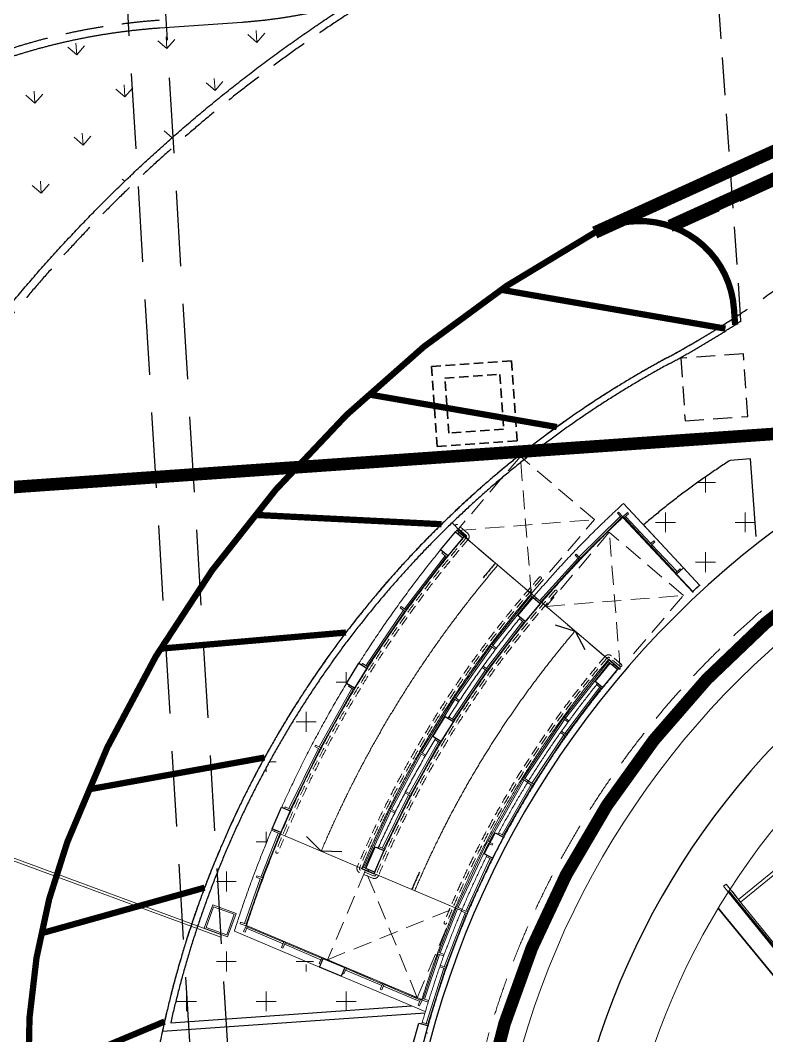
# Model space of a CAD drawing. Header units: millimetres. Extents: x 834681283 to 835686922, y 817551134 to 819407044.
# Drawn here: x 835524802 to 835536674, y 818179809 to 818195962 of the extents above; entities that cross this region are included whole.
import ezdxf
from ezdxf.xclip import XClip

# ---------------------------------------------------------------- set-up
doc = ezdxf.new("R2010")
doc.units = ezdxf.units.MM
doc.header["$LTSCALE"] = 1200
doc.header["$MEASUREMENT"] = 0
doc.header["$XCLIPFRAME"] = 0
for name, pattern in [('P01-MAAN-P-EVA$0$DGN Style 4', [76.56341402296752, 38.25779588905311, -19.12889794452655, 0.04782224486131638, -19.12889794452655]), ('P01-MAAN-P-EVA$0$HIDDENX2', [0.75, 0.5, -0.25]), ('P01-MAGP-EVA-GREENERY$0$DASHED', [0.75, 0.5, -0.25]), ('P01-MAGP-EVA-GREENERY$0$DASHEDX2', [1.5, 1, -0.5]), ('P01-MAGP-EVA-GREENERY$0$DOT', [0.25, 0, -0.25]), ('P01-MAGP-EVA-GREENERY$0$HIDDEN', [0.375, 0.25, -0.125]), ('P01-MAGP-EVA-GREENERY$0$HIDDEN2', [0.1875, 0.125, -0.0625]), ('P01-MAGP-EVA-GREENERY$0$HIDDENX2', [0.75, 0.5, -0.25]), ('P01-MAGP-EVA-GREENERY$0$M_RM1106', [0.8999999999999999, 0.6, -0.3]), ('P01-MAGP-P-RF$0$P01-MBDR-P-B1$0$FDA(cad v 2007)$0$HIDDENX2', [0.75, 0.5, -0.25]), ('P01-MAGP-P-RF$0$PHANTOM', [2.5, 1.25, -0.25, 0.25, -0.25, 0.25, -0.25])]:
    doc.linetypes.add(name, pattern=pattern)
doc.layers.get('Defpoints').update_dxf_attribs({"color": 15})
for name, color, linetype, lineweight in [('P01-MAAN-P-EVA$0$AR-DIM_AR_', 4, 'Continuous', 25), ('P01-MAAN-P-EVA$0$AR-SIMS_BL_', 1, 'P01-MAAN-P-EVA$0$DGN Style 4', 140), ('P01-MAGP-EVA-GREENERY$0$AR-CP_AR_BS_MI_', 8, 'Continuous', 5), ('P01-MAGP-EVA-GREENERY$0$AR-HATCH_AR_', 8, 'Continuous', 13), ('P01-MAGP-EVA-GREENERY$0$AR-STAIR_AR_BS_MI_', 7, 'Continuous', 18), ('P01-MAGP-EVA-GREENERY$0$AR-WA-STEEL_AR_BS_MI_', 3, 'Continuous', 0), ('P01-MAGP-EVA-GREENERY$0$DR-FLD', 8, 'Continuous', 25), ('P01-MAGP-EVA-GREENERY$0$DR-PIT', 8, 'P01-MAGP-EVA-GREENERY$0$HIDDEN2', 35), ('P01-MAGP-EVA-GREENERY$0$LI-FIT', 8, 'Continuous', 25), ('P01-MAGP-EVA-GREENERY$0$RLP340', 8, 'P01-MAGP-EVA-GREENERY$0$HIDDEN2', 5), ('P01-MAGP-P-RF$0$AR-PLANT_AR_BS_MI_', 4, 'Continuous', 25), ('P01-MAGP-P-RF$0$AR-ROOF_AR_BS_MI_', 3, 'Continuous', 18), ('P01-MAGP-P-RF$0$MMH053__', 253, 'P01-MAGP-P-RF$0$PHANTOM', 40), ('P01-MAGP-P-RF$0$P01_MS_01_N1-FloorPlan-PART2OFUPPERROOFSETTINGOUT$0$S-BEAM', 253, 'Continuous', 35), ('P01-MAGP-P-RF$0$ROOF MESH HALF TONE$0$A-GLAZ', 253, 'Continuous', 9)]:
    doc.layers.add(name, color=color, linetype=linetype, lineweight=lineweight)
for name, color, linetype in [('P01-MAAN-P-EVA$0$HATCH', 9, 'Continuous'), ('P01-MAGP-EVA-GREENERY$0$AR-FS-AR-EVA', 8, 'Continuous'), ('P01-MAGP-EVA-GREENERY$0$AR-LANDS_AR_MI_', 9, 'Continuous'), ('P01-MAGP-EVA-GREENERY$0$BOX-CULVERT', 8, 'P01-MAGP-EVA-GREENERY$0$DASHED'), ('P01-MAGP-EVA-GREENERY$0$Lighting Plint', 1, 'Continuous'), ('P01-MAGP-EVA-GREENERY$0$MVA_MARKING', 254, 'Continuous'), ('P01-MAGP-EVA-GREENERY$0$SURFACE CHANNEL', 8, 'Continuous')]:
    doc.layers.add(name, color=color, linetype=linetype)
doc.layers.get('P01-MAGP-EVA-GREENERY$0$BOX-CULVERT').off()
pattern_1 = [(359.9999999999999, (0, 1.588186776101813e-22), (635.0000000000008, 635.0000000000005), [317.5000000000001, -952.500000000001]), (90, (158.7499996423721, -158.75), (-635.0000000000005, 635.0000000000008), [317.5000000000001, -952.500000000001])]

# ---------------------------------------------------------------- blocks, each defined once
blk = doc.blocks.new('P01-MAAN-P-EVA')
at = {"layer": 'P01-MAAN-P-EVA$0$HATCH', "ltscale": 0.1}
h = blk.add_hatch(dxfattribs=at)
h.set_pattern_fill('_USER', color=240, scale=1000, angle=45, pattern_type=0)
h.set_pattern_definition([(45, (305980.3518217802, 20741.31446480751), (-707.1067811865474, 707.1067811865476), [])])
edge = h.paths.add_edge_path()
edge.add_arc((835502969.2863741, 818186018.2890093), 4500.000000514357, 18.141599978340707, 95.30201113692448, ccw=False)
edge.add_line((835507245.5909805, 818187419.438151), (835513826.0775493, 818167335.8046902))
edge.add_line((835513826.0775493, 818167335.8046902), (835519853.4633521, 818081117.4387544))
edge.add_line((835519853.4633521, 818081117.4387544), (835555459.1113346, 818083606.571742))
edge.add_line((835555459.1113346, 818083606.571742), (835554354.3514569, 818076435.3517772))
edge.add_line((835554354.3514569, 818076435.3517772), (835558875.3514566, 818029487.351777))
edge.add_line((835558875.3514566, 818029487.351777), (835556388.3514566, 818026956.351777))
edge.add_line((835556388.3514566, 818026956.351777), (835549241.3514564, 818025790.3517774))
edge.add_line((835549241.3514564, 818025790.3517774), (835542188.4949411, 818025211.5165306))
edge.add_line((835542188.4949411, 818025211.5165306), (835547193.3051379, 818041026.450655))
edge.add_line((835547193.3051379, 818041026.450655), (835547200.5621599, 818060157.3228788))
edge.add_line((835547200.5621599, 818060157.3228788), (835535036.0601884, 818059317.3538945))
edge.add_line((835535036.0601884, 818059317.3538945), (835534275.2774451, 818070335.0740149))
edge.add_line((835534275.2774451, 818070335.0740149), (835535438.9628818, 818078697.4976777))
edge.add_line((835535438.9628818, 818078697.4976777), (835516606.1224432, 818077380.9244077))
edge.add_line((835516606.1224432, 818077380.9244077), (835515458.6835607, 818093794.3926522))
edge.add_line((835515458.6835607, 818093794.3926522), (835500714.3518218, 818090319.3144648))
edge.add_line((835500714.3518218, 818090319.3144648), (835485194.3518218, 818159526.3144648))
edge.add_line((835485194.3518218, 818159526.3144648), (835497824.3518218, 818169113.3144648))
edge.add_line((835497824.3518218, 818169113.3144648), (835508718.9404956, 818171681.2175134))
edge.add_line((835508718.9404956, 818171681.2175134), (835502553.4614518, 818190499.0355586))
blk.add_line((835522348.5082536, 818188372.4935522), (835628342.8801814, 818195738.4370065))
at = {"layer": 'P01-MAAN-P-EVA$0$AR-DIM_AR_'}
blk.add_lwpolyline([(835628458.3667868, 818194086.4465368), (835544893.5961133, 818188244.4633722, 0.414213562423649), (835533416.3908002, 818175041.9045979), (835537701.8772421, 818113741.5410699)], format="xyb", dxfattribs=at)
at = {"layer": 'P01-MAAN-P-EVA$0$AR-SIMS_BL_', "linetype": 'P01-MAAN-P-EVA$0$HIDDENX2'}
blk.add_lwpolyline([(835628339.8027534, 818195782.3069588, 200, 200, 0), (835627293.7301967, 818210745.7869086, 200, 200, 0), (835512324.3485186, 818202708.3186455, 200, 200, 0), (835518637.0362899, 818112408.7901552, 200, 200, 0), (835527615.1242596, 818113036.4336891, 200, 200, 0), (835522348.5082536, 818188372.4935522, 200, 200, 0), (835628339.8027534, 818195782.306959, 0, 0, 0)], format="xyseb", close=True, dxfattribs=at)
at = {"layer": 'P01-MAAN-P-EVA$0$AR-SIMS_BL_', "linetype": 'P01-MAAN-P-EVA$0$HIDDENX2', "const_width": 200}
blk.add_lwpolyline([(835628353.7607595, 818195582.7946177), (835544788.9869705, 818189740.8112353, 0.4142135624238461), (835531920.0429372, 818174937.295455), (835536205.5288228, 818113636.9398848)], format="xyb", dxfattribs=at)
blk = doc.blocks.new('12027_SITE')
at = {"layer": 'Defpoints'}
blk.add_lwpolyline([(835304.582671299, 818174.6602844), (835238.7346727839, 818170.0569365557, 0.4142135623665788), (835224.8822184259, 818154.1220908312), (835228.0692674862, 818108.5333565245, 0.4142135623822082), (835244.0041132107, 818094.6809021666), (835289.0681377341, 818097.831269449, 0.3152987003272162), (835307.727612541, 818112.9408523319), (835319.9754285933, 818155.6511053132, 0.5205671529366895), (835304.582671299, 818174.6602844)], format="xyb", close=True, dxfattribs=at)
blk = doc.blocks.new('P01-MAGP-P-RF$0$ROOF MESH HALF TONE')
at = {"layer": 'P01-MAGP-P-RF$0$ROOF MESH HALF TONE$0$A-GLAZ', "lineweight": 5}
for p, q in [((8080.617408232674, 69919.68336264984), (8776.037620518553, 70408.11802890716)), ((8107.58911769006, 69878.66264452555), (8802.993209190809, 70367.08598820385)), ((7899.553588533268, 70176.30180995117), (7858.669797235231, 70147.5542475392)), ((7858.66979723523, 70147.55424753921), (9267.299366694082, 68136.31592421563)), ((7908.022107637741, 70171.28668342282), (7899.553588533268, 70176.30180995117)), ((7899.553588533267, 70176.30180995117), (8107.84705051349, 69878.90084498824)), ((7908.02210763774, 70171.28668342282), (7981.899285250614, 70065.80500530422)), ((7986.99598652085, 70058.52794599815), (8083.045452464591, 69921.38872144317)), ((8080.617408232674, 69919.68336264984), (8108.763283892904, 69879.48733076171)), ((9109.450397969653, 68448.20722513065), (8107.58911769006, 69878.66264452557))]:
    blk.add_line(p, q, dxfattribs=at)
blk = doc.blocks.new('P01-MAGP-P-RF')
at = {"layer": 'P01-MAGP-P-RF$0$AR-PLANT_AR_BS_MI_', "lineweight": 13}
blk.add_lwpolyline([(835319975.4285933, 818155651.1053132, 0.520567152926035), (835304582.671299, 818174660.2844), (835238734.6727839, 818170056.9365556, 0.4142135623714282), (835224882.2184259, 818154122.0908312), (835228069.2674862, 818108533.3565245, 0.4142135623739243), (835244004.1132107, 818094680.9021666), (835289068.137734, 818097831.269449, 0.3152987003235073), (835307727.6125411, 818112940.8523319)], format="xyb", close=True, dxfattribs=at)
at = {"layer": 'P01-MAGP-P-RF$0$AR-ROOF_AR_BS_MI_', "linetype": 'P01-MAGP-P-RF$0$P01-MBDR-P-B1$0$FDA(cad v 2007)$0$HIDDENX2'}
blk.add_lwpolyline([(835319139.1353179, 818155890.9251571, 0.5205671529267053), (835304643.3437868, 818173792.4025826), (835238795.3452717, 818169189.054738, 0.4142135623688354), (835225750.1002433, 818154182.763319), (835228937.1493038, 818108594.0290123, 0.4142135623741363), (835243943.4407228, 818095548.7839842), (835289007.4652462, 818098699.1512666, 0.3152987003220428), (835306891.3192657, 818113180.6721758)], format="xyb", close=True, dxfattribs=at)
at = {"layer": 'P01-MAGP-P-RF$0$AR-ROOF_AR_BS_MI_'}
for points in [[(835318600.8316005, 818156045.2919532, 0.5205671529280326), (835304682.3973423, 818173233.76601), (835238834.3988272, 818168630.418166, 0.4142135623724634), (835226308.7368157, 818154221.8168745), (835229495.7858759, 818108633.0825677, 0.4142135623783449), (835243904.3871673, 818096107.4205562), (835288968.4116907, 818099257.7878386, 0.3152987003244816), (835306353.0155482, 818113335.0389719)], [(835316678.3183239, 818156596.6019392, 0.5205671529317327), (835304821.8743259, 818171238.6353952), (835238973.875811, 818166635.2875508, 0.414213562367992), (835228303.8674309, 818154361.2938583), (835231490.9164909, 818108772.5595514, 0.4142135623777134), (835243764.9101837, 818098102.5511712), (835288828.9347069, 818101252.9184537, 0.3152987003244741), (835304430.5022715, 818113886.3489578)]]:
    blk.add_lwpolyline(points, format="xyb", close=True, dxfattribs=at)
at = {"layer": 'P01-MAGP-P-RF$0$P01_MS_01_N1-FloorPlan-PART2OFUPPERROOFSETTINGOUT$0$S-BEAM'}
for p, q in [((835231557.4792671, 818159577.4037764), (835230091.0797578, 818161364.485403)), ((835229923.898442, 818161095.2917929), (835231332.1293956, 818159379.0994133))]:
    blk.add_line(p, q, dxfattribs=at)
at = {"layer": 'P01-MAGP-P-RF$0$MMH053__', "rotation": 3.998948738169357}
blk.add_blockref('P01-MAGP-P-RF$0$ROOF MESH HALF TONE', (835227060.6708761, 818090920.0691246), dxfattribs=at)
blk = doc.blocks.new('P01-MAGP-EVA-GREENERY$0$BOX-CULVERT LINE')
at = {"layer": 'Defpoints', "linetype": 'P01-MAGP-EVA-GREENERY$0$DASHEDX2'}
for p, q in [((835218643.5, 818206715.0000005), (835228331.3000001, 818045447.8000004)), ((835219248.8000001, 818206645.2000004), (835228930.2, 818045483.8000004))]:
    blk.add_line(p, q, dxfattribs=at)
blk = doc.blocks.new('P01-MAGP-EVA-GREENERY$0$MVA_MARKING')
at = {"layer": 'P01-MAGP-EVA-GREENERY$0$MVA_MARKING', "linetype": 'P01-MAGP-EVA-GREENERY$0$M_RM1106', "const_width": 200, "flags": 128}
for points in [[(835227958.6130989, 818171843.7577243), (835231180.7787871, 818173307.8035018, 0.08437758519917672), (835234261.7903571, 818175392.361762, 0.07839716068278016)], [(835229156.2036711, 818171948.5494095), (835231346.2461051, 818172943.6324339, 0.0771866560902362), (835234297.581805, 818174879.5644153)]]:
    blk.add_lwpolyline(points, format="xyb", dxfattribs=at)
at = {"layer": 'P01-MAGP-EVA-GREENERY$0$MVA_MARKING', "linetype": 'P01-MAGP-EVA-GREENERY$0$M_RM1106', "flags": 128}
blk.add_lwpolyline([(835229286.3336653, 818171897.837696), (835231387.6129345, 818172852.589667, 0.07549156814861695), (835234306.4060999, 818174753.1354692, 0.069928917190239)], format="xyb", dxfattribs=at)
at = {"layer": 'P01-MAGP-EVA-GREENERY$0$MVA_MARKING', "const_width": 100}
blk.add_lwpolyline([(835230173.8686113, 818170627.0713769, 0.5474958032100712), (835227958.6130989, 818171843.7577243, 0.1808460890741952), (835219570.078725, 818162150.9038361, 0.169120016368615), (835219435.3143456, 818155575.5879854), (835221046.9611225, 818150622.4888186)], format="xyb", dxfattribs=at)
for points in [[(835226466.4780422, 818170934.3606634), (835230037.5331229, 818170315.5545036)], [(835230192.1777867, 818170376.9182174), (835230173.2157378, 818170636.4061819)], [(835224359.0788295, 818169269.7337009), (835227356.3748071, 818168750.3507254)], [(835222549.2495245, 818167352.9900818), (835225522.9418092, 818167204.2002041)], [(835221050.7523241, 818165224.6364713), (835224001.6671789, 818165481.171343)], [(835219903.4005263, 818162985.1655385), (835222706.6512946, 818163492.2820728)], [(835219151.9497231, 818160695.620418), (835221753.1329634, 818161422.189377)], [(835218948.6080561, 818158386.210997), (835221115.6439538, 818159292.4130806)]]:
    blk.add_lwpolyline(points, dxfattribs=at)
blk = doc.blocks.new('P01-MAGP-EVA-GREENERY$0$A$C11F64D0F')
at = {"layer": 'P01-MAGP-EVA-GREENERY$0$AR-CP_AR_BS_MI_'}
for p, q in [((-29726.38817239727, 3007.499251290108), (-28226.89784790279, 6335.265584245237)), ((-27408.07079872946, 6075.985589395466), (-28094.64424084939, 6385.355337901681)), ((-31274.96211910786, 5062.139890372971), (-30874.96211907946, 5062.135968385701)), ((-31374.96309960468, 4962.139858907816), (-31374.96195095163, 1312.140611562776)), ((-30774.96195097768, 1312.136752513979), (-30774.96309957627, 4962.135999858961)), ((-29324.08623359524, 3292.375663991712), (-29365.16816029366, 3201.203983636762)), ((-29319.07725822958, 3279.150303286369), (-29351.94279958832, 3206.212959002412)), ((-29319.07725822958, 3279.150303286369), (-29351.94279958832, 3206.212959002412)), ((-29232.91455324029, 3251.293737293265), (-29324.08623359524, 3292.375663991712)), ((-29246.1399139456, 3246.284761927614), (-29319.07725822958, 3279.150303286369)), ((-29246.1399139456, 3246.284761927614), (-29319.07725822958, 3279.150303286369)), ((-29279.00545530437, 3173.347417643658), (-29246.1399139456, 3246.284761927614)), ((-29279.00545530437, 3173.347417643658), (-29246.1399139456, 3246.284761927614)), ((-29273.99647993871, 3160.122056938329), (-29232.91455324029, 3251.293737293265)), ((-29365.16816029366, 3201.203983636762), (-29273.99647993871, 3160.122056938329)), ((-29351.94279958832, 3206.212959002412), (-29279.00545530437, 3173.347417643658)), ((-29351.94279958832, 3206.212959002412), (-29279.00545530437, 3173.347417643658)), ((-29076.1769507819, 2604.831124498873), (-29665.35781709824, 2870.315813032896)), ((-31274.96293144845, 1212.140643037535), (-30874.9629314745, 1212.136721050323))]:
    blk.add_line(p, q, dxfattribs=at)
for points in [[(-27876.26957230718, 5409.490334871545), (-27670.85993881486, 5865.348736646323), (-28126.71834058987, 6070.758370138428), (-28332.12797408184, 5614.89996836365)], [(-27886.73791438621, 5447.112320652639), (-27701.86924424345, 5857.384882249899), (-28112.1418058406, 6042.253552392824), (-28297.01047598358, 5631.980990795564)], [(-31249.96296439535, 4762.136132146712), (-30899.96296439526, 4762.136213503647), (-30899.96288303839, 4412.136213503647), (-31249.96288303856, 4412.136132146756)], [(-31124.96293533931, 4637.136161202725), (-31124.96291209446, 4537.136161202725), (-31024.96291209446, 4537.136184447576), (-31024.96293533931, 4637.136184447561)], [(-31114.96293301485, 4627.136163527204), (-31114.96291441895, 4547.136163527204), (-31034.96291441895, 4547.136182123082), (-31034.96293301485, 4627.136182123082)], [(-31114.96293301485, 4627.136163527204), (-31114.96291441895, 4547.136163527204), (-31034.96291441895, 4547.136182123082), (-31034.96293301485, 4627.136182123082)], [(-31274.96290881673, 4212.136126471683), (-31274.96281583747, 3812.136126216254), (-30874.96281583764, 3812.136219195672), (-30874.96290881681, 4212.136219178632)], [(-31249.96290300565, 4187.136132265805), (-31249.96282164872, 3837.13613202743), (-30899.96282164863, 3837.136213384496), (-30899.96290300559, 4187.13621338451)], [(-28962.64077104989, 3485.978808150991), (-28798.3130641513, 3850.665529803664), (-29162.9997855711, 4014.993236597249), (-29327.32749235776, 3650.306515192991)], [(-28975.16320945713, 3519.04220992967), (-28831.3764659148, 3838.1430913894), (-29150.47734715705, 3981.929834833863), (-29294.26409060141, 3662.828953591597)], [(-29236.80733876256, 3606.959492983602), (-25817.86932545254, 2066.387241791308), (-25834.30209613199, 2029.918569649206), (-29253.24010933322, 3570.490820792489)], [(-29067.59754442354, 3313.905929363929), (-29386.69842566579, 3457.692672808524), (-29530.48516911044, 3138.591791566141), (-29211.38428786802, 2994.805048121649)], [(-31324.96322652261, 2012.136114593566), (-31324.96311043095, 1512.136114593726), (-30824.96311043098, 1512.136230817996), (-30824.96322652273, 2012.13623081788)], [(-31299.9632207182, 1987.136120404801), (-31299.96311623557, 1537.136120404961), (-30849.96311623548, 1537.136225006747), (-30849.96322071805, 1987.136225006703)], [(-21524.27480627818, 131.6950805569504), (-24943.21281959079, 1672.267331743176), (-24959.64559027, 1635.798659601307), (-21540.707577066, 95.22640846397553)], [(-21796.83149416442, 257.0676999892312), (-21632.50378726597, 621.7544216419628), (-21267.81706584612, 457.4267148486833), (-21432.14477263231, 92.7399934441928)], [(-21763.76809239399, 269.5901384188037), (-21619.98134885175, 588.6910198785336), (-21300.8804676095, 444.9042764345359), (-21444.6672110536, 125.8033951919788)]]:
    blk.add_lwpolyline(points, close=True, dxfattribs=at)
for points in [[(-31224.96292851807, 4607.791051541586), (-31224.96295858419, 4737.136137957859), (-30924.96295858419, 4737.136207692412), (-30924.96288884961, 4437.136207692427), (-31224.96288884961, 4437.136137957874), (-31224.96292851807, 4607.791051541586)], [(-29153.79839982468, 3183.45740210051), (-29223.90672628218, 3027.868449884947), (-29497.42176734703, 3151.114229980274), (-29374.17598725174, 3424.629271045094), (-29100.66094618692, 3301.383490949796), (-29153.79839982468, 3183.45740210051)]]:
    blk.add_lwpolyline(points, dxfattribs=at)
at = {"layer": 'P01-MAGP-EVA-GREENERY$0$AR-CP_AR_BS_MI_', "elevation": -1.9087513e-09}
blk.add_lwpolyline([(-30972.72664858907, 4214.477203703253), (-34574.72664858931, 4214.476366423783), (-34574.72665788713, 4254.476366423725), (-30972.72665788716, 4254.477203703194)], close=True, dxfattribs=at)
at = {"layer": 'P01-MAGP-EVA-GREENERY$0$AR-CP_AR_BS_MI_'}
for centre, radius, start, end in [((-28135.72616754787, 6294.183657546761), 100, 65.74368973256638, 155.7436897327377), ((-7200.035353167652, -5771.627183349236), 23424.99999961549, 149.6176602547772, 159.0479657792056), ((-31274.96309960468, 4962.139890377774), 100, 89.99943821694077, 180.0000180309657), ((-30874.96309957627, 4962.135968390503), 100, 1.80301319337794e-05, 89.99943821694077), ((-29621.34741626479, 2972.062573261675), 110.8571991283134, 161.3575997546186, 246.6091803015856), ((-31274.96195095163, 1312.140643032733), 100, 180.0000180309657, 269.9994382169407), ((-30874.96195097768, 1312.136721045521), 100, 269.9994382169407, 1.80301319337794e-05)]:
    blk.add_arc(centre, radius, start, end, dxfattribs=at)
blk = doc.blocks.new('P01-MAGP-EVA-GREENERY')
at = {"layer": 'P01-MAGP-EVA-GREENERY$0$AR-HATCH_AR_'}
h = blk.add_hatch(dxfattribs=at)
h.set_pattern_fill('GRASS', color=256, scale=40, style=0)
h.set_pattern_definition([(93.99894873817387, (835214888.6500795, 818166455.2138538), (-766.7727033301991, 666.5700422175499), [190.5, -1246.3409792]), (48.99894873817385, (835214888.6500795, 818166455.2138538), (-766.7727034214879, 666.5700422969093), [190.5, -825.5000000000002]), (138.9989487381739, (835214888.6500795, 818166455.2138538), (-666.5700422969093, -766.7727034214879), [190.5, -825.5])])
edge = h.paths.add_edge_path()
edge.add_line((835229315.9751024, 818185237.824158), (835228532.2904402, 818185074.0953093))
edge.add_line((835228532.2904402, 818185074.0953093), (835220633.926663, 818182566.745887))
edge.add_line((835220633.926663, 818182566.745887), (835217302.2657557, 818179835.9621701))
edge.add_line((835217302.2657557, 818179835.9621701), (835207384.1434686, 818177760.4408507))
edge.add_line((835207384.1434686, 818177760.4408507), (835206634.2819219, 818177626.5849084))
edge.add_line((835206634.2819219, 818177626.5849084), (835208851.6045074, 818145909.1785245))
edge.add_line((835208851.6045074, 818145909.1785245), (835213808.8683382, 818146255.7327802))
edge.add_line((835213808.8683382, 818146255.7327802), (835213570.6471041, 818149663.3536255))
edge.add_arc((835210203.8641164, 818149427.987301), 3374.999998976072, 3.998948727228206, 43.99894622255986)
edge.add_line((835212631.6790607, 818151772.4146489), (835210473.9193091, 818154006.9223278))
edge.add_arc((835215743.1769284, 818159095.1979823), 7324.999999650416, 183.998948747375, 223.9989462433228, ccw=False)
edge.add_line((835208436.0108867, 818158584.3658826), (835208037.3007089, 818164287.5818466))
edge.add_arc((835221728.8845547, 818165244.742647), 13725.00000021772, 93.99896719983718, 183.9989671973203, ccw=False)
edge.add_line((835220771.7237537, 818178936.3264928), (835225160.2996364, 818179243.1261187))
edge.add_arc((835224857.1923794, 818183607.6147007), 4375.001096204534, 273.9727281286947, 349.3888190018428)
edge.add_line((835229157.3784771, 818182801.988164), (835229218.7546179, 818183224.7245363))
edge.add_line((835229218.7546179, 818183224.7245363), (835229294.226794, 818184002.2622668))
edge.add_line((835229294.226794, 818184002.2622668), (835229318.6173687, 818184547.8346524))
edge.add_line((835229318.6173687, 818184547.8346524), (835229315.9751024, 818185237.824158))
h.paths.add_polyline_path([(835212070.8103683, 818152126.9264222), (835209577.0115716, 818151952.589019), (835209695.4515723, 818150256.307472), (835212189.2189891, 818150431.093717)], flags=16)
h = blk.add_hatch(dxfattribs=at)
h.set_pattern_fill('GRASS', color=256, scale=40, style=0)
h.set_pattern_definition([(93.99896719781341, (0, 0), (-766.7729180866879, 666.5697951775439), [190.5, -1246.3409792]), (48.99896719781344, (0, 0), (-766.7729181779767, 666.569795256903), [190.5, -825.5]), (138.9989671978134, (0, 0), (-666.569795256903, -766.7729181779767), [190.5, -825.5])])
edge = h.paths.add_edge_path()
edge.add_arc((835221767.4762592, 818183421.4626274), 8254.779101978931, 274.0336828229254, 286.2325573164037, ccw=False)
edge.add_line((835222348.1414078, 818175187.1316887), (835221040.2003871, 818175095.695235))
edge.add_arc((835221731.2580563, 818165239.6681567), 9880.224211510491, 94.01074325601886, 182.5381435790418)
edge.add_arc((835211960.4832546, 818164809.1014946), 99.99999993679872, 93.99840541620392, 183.9989852035384, ccw=False)
edge.add_line((835211953.5103835, 818164908.8580935), (835212352.53678, 818164936.749578))
edge.add_arc((835212359.5096511, 818164836.992979), 99.99999982424478, 3.998985067267313, 93.99840541620392, ccw=False)
edge.add_line((835212459.2661796, 818164843.9668593), (835212713.8127683, 818161202.8543179))
edge.add_arc((835212614.0562397, 818161195.8804374), 100.0000000557178, -85.62567939271241, 3.998985198775074, ccw=False)
edge.add_line((835212621.6834549, 818161096.1717336), (835212222.0027142, 818161068.2323538))
edge.add_arc((835212215.0298433, 818161167.9889531), 100.0000001643776, 184.0007162148856, 273.99840526564475, ccw=False)
edge.add_line((835212115.2735252, 818161161.0120587), (835212276.6058315, 818158853.0677991))
edge.add_arc((835215829.4560945, 818159120.2720225), 3562.884096949501, 184.3010274314899, 225.102638235426)
edge.add_arc((835236730.0132964, 818155779.8882782), 23429.61226444999, 163.0490195254159, 178.0028053451633, ccw=False)
edge.add_line((835214318.3111932, 818162610.8720802), (835213712.0502994, 818162834.6218102))
edge.add_arc((835213748.2655052, 818162938.5014802), 110.0114856484979, 160.1875209229132, 250.7800913548559, ccw=False)
edge.add_line((835213644.7659328, 818162975.7890853), (835214905.3676896, 818166391.4515231))
edge.add_arc((835214999.1823871, 818166356.8277932), 100.0000006738559, 69.74265728058259, 159.7426567847449, ccw=False)
edge.add_line((835215033.8061161, 818166450.642491), (835215740.2829428, 818166189.9065589))
edge.add_arc((835236742.2723782, 818155769.6933676), 23444.92275947247, 145.0590663402848, 153.6115247773724, ccw=False)
edge.add_arc((835236722.1307344, 818155783.7657751), 23420.35207642703, 122.68407597318881, 145.0590663380138, ccw=False)
h = blk.add_hatch(dxfattribs=at)
h.set_pattern_fill('CROSS', color=256, scale=100.0000000000001, style=0)
h.set_pattern_definition(pattern_1)
edge = h.paths.add_edge_path()
edge.add_line((835228732.9227867, 818167192.0907806), (835230584.7730017, 818165213.2113209))
edge.add_line((835230584.7730017, 818165213.2113205), (835230650.8677946, 818165217.8319058))
edge.add_line((835230650.8677946, 818165217.8319062), (835230438.9353324, 818168242.7951523))
edge.add_line((835230438.9353324, 818168242.7951523), (835230112.8534076, 818168219.9533943))
edge.add_arc((835237018.4813434, 818157508.7529535), 12744.31293045962, 122.8103178346137, 130.5519862058675)
h = blk.add_hatch(dxfattribs=at)
h.set_pattern_fill('CROSS', color=256, scale=100.0000000000001, style=0)
h.set_pattern_definition(pattern_1)
edge = h.paths.add_edge_path()
edge.add_arc((835236725.4308951, 818155780.3550421), 15900.00000061882, 133.95991897204, 167.3077365917219)
edge.add_line((835221213.9597859, 818159273.8152249), (835225044.2195582, 818159541.5824584))
edge.add_line((835225044.2195582, 818159541.5824584), (835222227.5279349, 818160732.8672249))
edge.add_arc((835239775.9777782, 818155163.2643929), 18411.09903294504, 139.5520759823716, 162.3913778847096, ccw=False)
edge.add_line((835225765.2062905, 818167107.5873092), (835225784.3501425, 818167126.0484489))
edge.add_line((835225784.3501428, 818167126.0484489), (835225688.3665645, 818167225.5816009))
at = {"color": 4}
for points in [[(835227330.6540105, 818165603.4063764), (835227645.627004, 818165504.506372), (835227800.971632, 818165213.2037035)], [(835223937.5782036, 818161995.2541007), (835223607.5027734, 818162001.5316733), (835223376.4682965, 818162237.354207)]]:
    blk.add_lwpolyline(points, dxfattribs=at)
for radius, start, end in [(17604.99999610051, 139.5520064101206, 140.5410577308764), (15989.99999610052, 155.9945722332197, 157.074670189715)]:
    blk.add_arc((835239775.8911557, 818155163.3124621), radius, start, end, dxfattribs=at)
at = {"layer": 'P01-MAGP-EVA-GREENERY$0$AR-CP_AR_BS_MI_', "linetype": 'P01-MAGP-EVA-GREENERY$0$HIDDEN'}
for p, q in [((835226949.3163586, 818166098.1194481), (835226775.3477978, 818168283.2361362)), ((835225769.7737334, 818167103.6935115), (835227954.8904215, 818167277.6620729)), ((835228364.7244747, 818164891.4672574), (835228190.7559135, 818167076.5839462)), ((835227185.1818501, 818165897.0413204), (835229370.2985389, 818166071.0098829)), ((835225135.8752785, 818159672.1964711), (835224312.0779438, 818161703.5403495)), ((835223708.3046727, 818160275.9697422), (835225739.6485506, 818161099.7670779))]:
    blk.add_line(p, q, dxfattribs=at)
for points in [[(835226949.316358, 818166098.119448), (835227954.8904215, 818167277.6620729), (835226775.3477978, 818168283.2361362), (835225769.7737334, 818167103.6935115)], [(835228364.7244745, 818164891.4672574), (835229370.2985389, 818166071.0098829), (835228190.7559135, 818167076.5839462), (835227185.1818501, 818165897.0413204)], [(835225135.8752782, 818159672.196471), (835225739.6485506, 818161099.7670779), (835224312.0779438, 818161703.5403495), (835223708.3046727, 818160275.9697422)]]:
    blk.add_lwpolyline(points, close=True, dxfattribs=at)
at = {"layer": 'P01-MAGP-EVA-GREENERY$0$AR-FS-AR-EVA', "linetype": 'P01-MAGP-EVA-GREENERY$0$HIDDENX2'}
blk.add_line((835230285.165699, 818170437.9996859), (835229346.7423748, 818183883.1386622), dxfattribs=at)
for centre, radius, start, end in [((835221774.5315487, 818183392.5010796), 15400.00000000001, 298.4338191827068, 3.9925729294849), ((835221728.8845544, 818165244.7426472), 13500.00000000001, 93.99896823156158, 183.9989682315615), ((835236725.4308958, 818155780.3550435), 23300, 118.4338191827068, 183.9989682315615), ((835221728.8845549, 818165244.742647), 10000, 93.99896823156158, 183.9989682315615), ((835236725.4308958, 818155780.3550435), 16000.00000000001, 118.4338191827068, 183.9989682315615)]:
    blk.add_arc(centre, radius, start, end, dxfattribs=at)
at = {"layer": 'P01-MAGP-EVA-GREENERY$0$AR-LANDS_AR_MI_'}
blk.add_lwpolyline([(835224074.9902239, 818175495.7603036, -0.05327795610272347), (835222348.1414078, 818175187.1316887), (835221040.2003871, 818175095.695235, 0.4067055841000212), (835211860.726726, 818164802.127614, -0.4142165264959242), (835211953.5103835, 818164908.8580935), (835212352.53678, 818164936.749578, -0.4142105995523073), (835212459.2661796, 818164843.9668593), (835212713.8127683, 818161202.8543179, -0.4122961651719249), (835212621.6834549, 818161096.1717336), (835212222.0027142, 818161068.2323538, -0.4142017485904472), (835212115.2735252, 818161161.0120587), (835212276.6058315, 818158853.0677991, 0.179935655287418), (835213314.633711, 818156596.4234794, -0.06534095182113299), (835214318.3111932, 818162610.8720802), (835213712.0502994, 818162834.6218102, -0.417246007848348), (835213644.7659328, 818162975.7890853), (835214905.3676896, 818166391.4515231, -0.414213559389946), (835215033.8061161, 818166450.642491), (835215740.2829428, 818166189.9065589, -0.03733447160077234), (835217523.4631691, 818169197.3430421, -0.09794068421499834), (835224074.990224, 818175495.7603036, 1.613871878562262)], format="xyb", dxfattribs=at)
blk.add_lwpolyline([(835228732.9227867, 818167192.0907806), (835230584.7730017, 818165213.2113205), (835230650.8677946, 818165217.8319062), (835230438.9353324, 818168242.7951523), (835230112.8534073, 818168219.9533939, 0.03379225450736883)], format="xyb", close=True, dxfattribs=at)
for points in [[(835225985.5090348, 818166917.4504895), (835225688.3665645, 818167225.5816009)], [(835221213.9597859, 818159273.8152249), (835225044.2195582, 818159541.5824584)], [(835221081.9786154, 818159139.2835591), (835225259.3031337, 818159431.3135251)]]:
    blk.add_lwpolyline(points, dxfattribs=at)
for centre, radius, start, end in [((835221728.8845547, 818165244.742647), 13725.00000010711, 93.99896719983715, 183.9989671978514), ((835221728.8845544, 818165244.7426472), 13600.00000000001, 93.99896823156158, 183.9989682315615), ((835221774.5315474, 818183392.5010797), 15400.00000000001, 298.4338191827068, 303.3134010113457), ((835221774.5315474, 818183392.5010797), 15500.00000000001, 298.4338191827068, 303.3134010113457), ((835236725.4308938, 818155780.3550438), 15999.99999828653, 118.4338191827068, 167.8815711878401), ((835236725.4308946, 818155780.3550425), 15900.00000000001, 118.4338191827068, 167.3077409748462)]:
    blk.add_arc(centre, radius, start, end, dxfattribs=at)
at = {"layer": 'P01-MAGP-EVA-GREENERY$0$AR-STAIR_AR_BS_MI_'}
for p, q in [((835229370.6553262, 818166510.6122601), (835228413.8661523, 818167533.0330658)), ((835227713.0685303, 818166683.3486743), (835228365.0940108, 818167329.0345163)), ((835227731.1613597, 818166666.0814945), (835228382.1828104, 818167310.7734939)), ((835230363.6677566, 818165221.1739982), (835228406.05904, 818167313.0662726)), ((835228831.7709695, 818166880.105195), (835228430.0024432, 818167309.4333851)), ((835228850.0248071, 818166897.1872735), (835228448.2562822, 818167326.5154632)), ((835228178.3236725, 818165050.3761493), (835225765.2062905, 818167107.5873094)), ((835229250.6216136, 818166432.5231779), (835228848.8530474, 818166861.8513563)), ((835229268.8754507, 818166449.6052573), (835228867.1068846, 818166878.9334351)), ((835225578.1428603, 818166703.5557197), (835224930.9272912, 818165856.0547773)), ((835225597.375105, 818166687.5488198), (835224951.2311366, 818165841.4510924)), ((835227081.5098276, 818165984.782509), (835227695.8089769, 818166665.2625513)), ((835227100.7795379, 818165968.8194237), (835227713.7353226, 818166647.8120003)), ((835230584.7730017, 818165213.2113205), (835229626.8865181, 818166236.8047076)), ((835226944.5304439, 818166069.3565639), (835226319.8815081, 818165288.5986326)), ((835226963.5761708, 818166053.1442379), (835226339.8781815, 818165273.5749073)), ((835224916.3296052, 818165835.7592722), (835224318.7333776, 818164952.5692765)), ((835224936.6334502, 818165821.1555873), (835224340.0266699, 818164939.4279013)), ((835226809.5631828, 818165656.413085), (835226237.8297597, 818164907.2294796)), ((835226829.4371175, 818165641.2464516), (835226258.2969773, 818164892.8402683)), ((835226304.8647404, 818165268.6112187), (835225728.8671155, 818164451.3010113)), ((835226324.8614131, 818165253.587494), (835225749.7406693, 818164437.5215315)), ((835228173.541123, 818165021.6113312), (835227472.8150227, 818164131.8623297)), ((835228345.830195, 818164915.4592669), (835228182.2187113, 818165054.9399946)), ((835226223.2416412, 818164886.927096), (835225694.7218738, 818164106.7743995)), ((835226243.4114889, 818164872.1263298), (835225715.4194809, 818164092.7526643)), ((835228192.5930761, 818165005.3962904), (835227493.0438241, 818164117.1415943)), ((835223574.006286, 818163660.7602519), (835224095.5263168, 818164590.9014654)), ((835223596.1630645, 818163649.1589198), (835224116.8196079, 818164577.760086)), ((835227484.29555, 818163873.7383128), (835228038.9641008, 818164610.2713689)), ((835227504.7141734, 818163859.294114), (835228058.236936, 818164594.305701)), ((835225715.0940176, 818164430.4371237), (835225189.8811275, 818163579.601853)), ((835225735.9675705, 818164416.657645), (835225211.5542475, 818163567.1176574)), ((835227458.1049261, 818164111.6481491), (835226827.0004051, 818163171.2347001)), ((835227478.3337282, 818164096.9274144), (835226848.2891139, 818163158.093341)), ((835225009.185675, 818162920.0769653), (835225470.5613447, 818163744.0143415)), ((835225031.4562304, 818162908.6796218), (835225491.6613413, 818163730.5265795)), ((835226960.8728763, 818163083.5522289), (835227469.8563395, 818163853.3297547)), ((835226982.1604899, 818163070.4199561), (835227490.2760087, 818163838.884818)), ((835223095.0372926, 818162680.1195621), (835223562.4097189, 818163638.612574)), ((835223117.9679039, 818162670.1052159), (835223584.5664976, 818163627.0112416)), ((835225177.4027143, 818163557.9387687), (835224704.924028, 818162676.7277566)), ((835225199.0758371, 818163545.4545714), (835224727.3164369, 818162665.5850859)), ((835226813.8685436, 818163149.9613779), (835226256.0334923, 818162164.3192586)), ((835226835.157253, 818163136.8200183), (835226278.2590832, 818162152.8332809)), ((835226487.2447612, 818162263.4786578), (835226947.7485842, 818163062.2742373)), ((835226509.4825565, 818162251.9971423), (835226969.0351086, 818163049.1426362)), ((835224580.1365048, 818162051.6165836), (835224997.5786684, 818162897.9347564)), ((835224603.432359, 818162042.3313776), (835225019.6281232, 818162886.1226128)), ((835224693.7823664, 818162654.347779), (835224275.7796038, 818161746.0290406)), ((835224716.1747773, 818162643.2051061), (835224298.8083693, 818161736.2691629)), ((835222646.5830863, 818161589.4349878), (835222924.5219338, 818162289.552813)), ((835222669.8233298, 818161580.2213526), (835222947.7621764, 818162280.3391777)), ((835224252.2120794, 818161728.8598737), (835222819.1153933, 818162334.9703315)), ((835226244.5558132, 818162142.1097358), (835225763.2082907, 818161116.9467939)), ((835226266.7813926, 818162130.6237642), (835225786.2510147, 818161107.2011583)), ((835225907.6863413, 818161047.84569), (835226292.267774, 818161885.8404781)), ((835225930.7185735, 818161038.0952361), (835226314.5055693, 818161874.3589634)), ((835224447.8937436, 818161639.5841776), (835224249.8728402, 818161723.3346616)), ((835225840.0389994, 818161057.3081831), (835224257.7381598, 818161726.5226867)), ((835222388.3826562, 818160851.6210116), (835222637.3643845, 818161564.6674812)), ((835222412.1688124, 818160843.9063137), (835222660.9709021, 818161556.4375134)), ((835225477.0998914, 818160392.5819867), (835225753.4662893, 818161093.9230356)), ((835225500.5937511, 818160384.0118121), (835225776.4986771, 818161084.1817713)), ((835225565.0879134, 818160164.1083653), (835225897.9386103, 818161024.824357)), ((835225588.6889188, 818160155.8251498), (835225920.9720223, 818161015.0734044)), ((835225208.6622069, 818159641.4121432), (835222419.7385346, 818160820.9527994)), ((835223581.2647376, 818160160.3210448), (835222227.5279353, 818160732.8672249)), ((835222422.1057135, 818160776.5210772), (835223001.2526579, 818160531.5780513)), ((835222431.8439853, 818160799.5464125), (835223010.9909366, 818160554.6033843)), ((835223024.2779927, 818160521.8397802), (835223603.4249504, 818160276.8967599)), ((835223034.0162716, 818160544.8651118), (835223613.1632285, 818160299.9220906)), ((835225228.4130733, 818159654.5359052), (835225468.532525, 818160369.0958152)), ((835225252.3109578, 818159647.1680157), (835225492.0263942, 818160360.5256376)), ((835225259.2123344, 818159450.6539319), (835223926.6447232, 818160014.2468657)), ((835223994.8556488, 818160111.3461396), (835224574.0025934, 818159866.4031094)), ((835224004.5939279, 818160134.3714718), (835224583.740872, 818159889.4284422)), ((835225277.5179836, 818159261.8069811), (835225556.8104401, 818160140.5184649)), ((835225301.6947198, 818159255.3393575), (835225580.4102359, 818160132.2356727)), ((835224597.0279293, 818159856.6648384), (835225176.1748875, 818159611.7218173)), ((835224606.7662076, 818159879.6901711), (835225185.9131594, 818159634.7471519)), ((835227233.8854669, 818158583.6521696), (835225280.2539282, 818159116.4284803))]:
    blk.add_line(p, q, dxfattribs=at)
for radius, start, end in [(16795.99999610051, 132.5685683198571, 139.641905433164), (16639.99999610051, 133.1007406484221, 157.0953302201362), (18410.99999610051, 139.5520064101206, 139.6444442967226), (18254.99999610051, 139.5520064101206, 161.9454202177344), (18410.99999610051, 140.8146636088849, 147.7336534962666), (17554.99999610051, 139.5520064101206, 157.074670189715), (16854.99999610051, 139.5520064101206, 157.095063846049), (16745.99999610051, 140.9249861873347, 147.6720954191031), (15939.99999610052, 139.5520064101206, 157.074670189715), (13774.99999610052, 133.1007406484221, 146.3950533913387), (13618.99999610052, 132.4444344627175, 146.3954076322472), (15239.99999610052, 139.5294537569915, 162.9120904374894), (15024.99999610052, 139.5520064101206, 183.9989477908811), (18410.99999610051, 148.9038647315838, 155.8228498876021), (15130.99999610052, 141.071558223809, 151.9823896280657), (16745.99999610051, 148.9551625316986, 155.7059562447275), (18410.99999610051, 156.993062637411, 162.3914406987642), (15130.99999610052, 153.4024086619854, 164.3132325573077)]:
    blk.add_arc((835239775.8911557, 818155163.3124621), radius, start, end, dxfattribs=at)
at = {"layer": 'P01-MAGP-EVA-GREENERY$0$AR-WA-STEEL_AR_BS_MI_', "color": 7}
for points in [[(835228319.7668347, 818167377.4709535), (835228338.0206745, 818167394.5530311), (835228406.3489832, 818167321.5376754), (835228388.0951445, 818167304.4555979)], [(835228479.3643385, 818167389.8659855), (835228496.4464159, 818167371.612146), (835228423.4310606, 818167303.2838365), (835228406.3489828, 818167321.5376751)], [(835225799.3154175, 818167072.418512), (835225783.3225843, 818167053.2031715), (835225860.183945, 818166989.2318404), (835225876.1767784, 818167008.4471802)], [(835228898.2149433, 818166942.2839562), (835228915.2970207, 818166924.0301167), (835228842.2816647, 818166855.701808), (835228825.199588, 818166873.9556458)], [(835225543.4300932, 818166764.9730679), (835225527.4372609, 818166745.7577267), (835225604.2986213, 818166681.7863965), (835225620.2914546, 818166701.0017368)], [(835227648.0725409, 818166710.8205751), (835227665.3327345, 818166728.9060864), (835227737.6747785, 818166659.8653109), (835227720.414585, 818166641.7798004)], [(835229334.1476274, 818166476.4480904), (835229317.0655463, 818166494.701926), (835229244.0502044, 818166426.3736032), (835229261.1322843, 818166408.1197673)], [(835229607.460919, 818166184.3867186), (835229590.3788381, 818166202.6405549), (835229517.3634953, 818166134.3122319), (835229534.4455754, 818166116.0583955)], [(835226953.8787984, 818166094.2299098), (835226937.6739814, 818166075.1930007), (835227013.8216145, 818166010.3737302), (835227030.0264326, 818166029.4106375)], [(835227030.708105, 818166026.8668075), (835227014.7595812, 818166007.6146752), (835227091.76811, 818165943.8205805), (835227107.7166331, 818165963.0727129)], [(835224862.7608122, 818165874.2890075), (835224877.3584983, 818165894.5845121), (835224958.5405208, 818165836.1937665), (835224943.9428345, 818165815.8982606)], [(835226775.5317281, 818165718.8326914), (835226759.5832043, 818165699.5805583), (835226836.5917336, 818165635.7864649), (835226852.5402567, 818165655.0385972)], [(835226312.6827058, 818165294.0071732), (835226297.6659373, 818165274.0197598), (835226377.6155894, 818165213.9526886), (835226392.6323576, 818165233.9401013)], [(835228182.8857409, 818165046.4869295), (835228166.6824198, 818165027.448747), (835228242.835148, 818164962.635463), (835228259.0384696, 818164981.6736454)], [(835224262.5939714, 818164987.2163048), (835224249.4641426, 818164965.941728), (835224334.5624485, 818164913.4224141), (835224347.6922767, 818164934.69699)], [(835226184.2444919, 818164945.7361437), (835226169.6555263, 818164925.4343683), (835226250.862628, 818164867.0785056), (835226265.4515934, 818164887.3802805)], [(835228259.2929213, 818164979.63976), (835228243.3443975, 818164960.3876276), (835228320.3529272, 818164896.5935335), (835228336.301451, 818164915.8456656)], [(835224052.5167161, 818164646.8230809), (835224039.3868871, 818164625.5485044), (835224124.4851925, 818164573.029191), (835224137.6150211, 818164594.3037665)], [(835228004.1165447, 818164671.6056437), (835227988.1680211, 818164652.3535113), (835228065.1765499, 818164588.5594174), (835228081.1250734, 818164607.8115494)], [(835225721.3526366, 818164456.2616239), (835225707.579539, 818164435.3977361), (835225791.0350852, 818164380.3053442), (835225804.8081837, 818164401.1692313)], [(835225637.7940357, 818164140.259336), (835225624.655412, 818164118.99019), (835225709.7319951, 818164066.4356948), (835225722.8706192, 818164087.7048403)], [(835227465.5326535, 818164137.1617941), (835227450.8225577, 818164116.947614), (835227531.6792789, 818164058.1072316), (835227546.3893746, 818164078.3214121)], [(835227430.4266251, 818163911.8453574), (835227415.9888375, 818163891.4357945), (835227497.6270888, 818163833.6846406), (835227512.0648779, 818163854.0942029)], [(835225427.5760548, 818163799.9530028), (835225414.4374311, 818163778.6838568), (835225499.5140145, 818163726.1293615), (835225512.6526382, 818163747.3985075)], [(835223515.548793, 818163691.3687078), (835223503.9522252, 818163669.2210294), (835223592.5429378, 818163622.8347622), (835223604.1395047, 818163644.9824404)], [(835225182.0788039, 818163584.0961632), (835225169.6003894, 818163562.4330796), (835225256.2527223, 818163512.5194225), (835225268.7311369, 818163534.1825057)], [(835226819.3364697, 818163175.9655895), (835226806.2046084, 818163154.6922665), (835226891.2978966, 818163102.1648245), (835226904.4297568, 818163123.4381454)], [(835226904.7157183, 818163118.1954342), (835226891.589944, 818163096.9183555), (835226976.6982569, 818163044.4152597), (835226989.8240306, 818163065.6923375)], [(835224950.7447639, 818162950.7193829), (835224939.1355177, 818162928.5783474), (835225027.6996591, 818162882.1413692), (835225039.3089042, 818162904.2824032)], [(835223034.5810924, 818162706.5222309), (835223024.5755477, 818162683.6117722), (835223116.2173789, 818162643.5895939), (835223126.2229245, 818162666.5000507)], [(835224696.8586097, 818162680.741183), (835224685.7210972, 818162658.3591409), (835224775.249267, 818162613.8090919), (835224786.3867795, 818162636.1911348)], [(835222874.4923784, 818162339.9549055), (835222864.4868342, 818162317.0444472), (835222956.1286647, 818162277.0222689), (835222966.1342095, 818162299.9327263)], [(835226428.6325548, 818162293.740524), (835226417.1633692, 818162271.526615), (835226506.0190068, 818162225.6498711), (835226517.4881927, 818162247.8637806)], [(835224519.402567, 818162077.3032532), (835224509.6642872, 818162054.2779205), (835224601.7656145, 818162015.3248011), (835224611.5038947, 818162038.3501331)], [(835226245.1255801, 818161938.3179725), (835226233.6563944, 818161916.1040633), (835226322.5120323, 818161870.2273198), (835226333.9812188, 818161892.4412292)], [(835224267.489248, 818161749.5425967), (835224257.7338899, 818161726.524495), (835224349.8062952, 818161687.5030632), (835224359.5616535, 818161710.5211637)], [(835224363.5900894, 818161708.8979436), (835224353.8518088, 818161685.872612), (835224445.9531368, 818161646.9194927), (835224455.6914171, 818161669.944824)], [(835222584.4709464, 818161611.7867197), (835222575.750377, 818161588.3570019), (835222669.4692482, 818161553.4747249), (835222678.1898173, 818161576.9044435)], [(835225754.91291, 818161120.4552221), (835225745.1746305, 818161097.4298905), (835225837.275957, 818161058.4767712), (835225847.0142372, 818161081.5021033)], [(835225846.9221318, 818161073.5695815), (835225837.1760048, 818161050.5475705), (835225929.2640501, 818161011.5630608), (835225939.0101771, 818161034.5850724)], [(835222324.9168024, 818160872.2052522), (835222317.2039403, 818160848.4247609), (835222412.3259056, 818160817.5733144), (835222420.0387671, 818160841.3538066)], [(835222373.3713375, 818160725.4724561), (835222396.3966736, 818160715.7341844), (835222435.3497598, 818160807.8355254), (835222412.3244247, 818160817.5737973)], [(835222975.5436296, 818160470.7911626), (835222998.568965, 818160461.0528902), (835223037.5220525, 818160553.1542312), (835223014.496717, 818160562.892504)], [(835225468.6421025, 818160395.6672496), (835225460.0747322, 818160372.1810791), (835225554.0194124, 818160337.9116019), (835225562.5867815, 818160361.3977714)], [(835223577.7159221, 818160216.1098695), (835223600.7412571, 818160206.3715978), (835223639.6943439, 818160298.4729388), (835223616.6690089, 818160308.2112103)], [(835225502.8279827, 818160185.9596579), (835225494.5488656, 818160162.3703334), (835225588.9061633, 818160129.2538676), (835225597.18528, 818160152.843192)], [(835223946.1212856, 818160060.2975221), (835223969.1466213, 818160050.5592502), (835224008.0997088, 818160142.6605915), (835223985.0743728, 818160152.398863)], [(835224548.2935655, 818159805.6162205), (835224571.3189011, 818159795.8779485), (835224610.2719885, 818159887.9792898), (835224587.2466526, 818159897.7175618)], [(835225150.465845, 818159550.9349204), (835225173.4911805, 818159541.1966484), (835225212.4442674, 818159633.2979889), (835225189.4189326, 818159643.0362612)], [(835225219.809836, 818159657.1883451), (835225212.4442713, 818159633.2980014), (835225308.0056418, 818159603.8357469), (835225315.3712053, 818159627.7260895)], [(835225213.7952676, 818159278.8537207), (835225207.3345909, 818159254.7029513), (835225303.9376677, 818159228.8602451), (835225310.3983448, 818159253.0110133)]]:
    blk.add_lwpolyline(points, close=True, dxfattribs=at)
at = {"layer": 'P01-MAGP-EVA-GREENERY$0$AR-WA-STEEL_AR_BS_MI_', "color": 7, "linetype": 'P01-MAGP-EVA-GREENERY$0$HIDDEN2', "ltscale": 0.3}
blk.add_lwpolyline([(835226248.0322801, 818162168.4542106), (835226236.5546046, 818162146.2446852), (835226325.3927028, 818162100.3339862), (835226336.8703771, 818162122.5435108)], close=True, dxfattribs=at)
at = {"layer": 'P01-MAGP-EVA-GREENERY$0$DR-FLD', "linetype": 'P01-MAGP-EVA-GREENERY$0$DOT', "const_width": 750}
blk.add_lwpolyline([(835227521.6427461, 818161454.9067198, 0.1368764550520309), (835226034.4097822, 818154202.6381437), (835226160.109738, 818152404.5797057)], format="xyb", dxfattribs=at)
at = {"layer": 'P01-MAGP-EVA-GREENERY$0$DR-FLD'}
blk.add_arc((835239775.8718934, 818155163.2858623), 14150.00000030216, 152.8229298881255, 183.9989682315615, dxfattribs=at)
at = {"layer": 'P01-MAGP-EVA-GREENERY$0$DR-PIT'}
for points in [[(835225362.1480802, 818169712.0768105), (835226634.0442853, 818169800.9930065), (835226722.9604241, 818168529.0976202), (835225451.064219, 818168440.1814243)], [(835225575.6088399, 818169526.5114474), (835226448.4787843, 818169587.532366), (835226509.4996641, 818168714.6629832), (835225636.6297194, 818168653.6420646)]]:
    blk.add_lwpolyline(points, close=True, dxfattribs=at)
at = {"layer": 'P01-MAGP-EVA-GREENERY$0$LI-FIT'}
for points in [[(835225860.1839188, 818166989.2318633), (835225620.2914568, 818166701.0017357), (835225505.0265124, 818166796.9361773), (835225744.9189749, 818167085.1663053)], [(835229517.363495, 818166134.3122323), (835229261.1322842, 818166408.1197677), (835229370.6295661, 818166510.5881516), (835229626.8607764, 818166236.7806163)], [(835227092.1615309, 818165943.4942172), (835226852.5402567, 818165655.0385967), (835226737.1851363, 818165750.8645883), (835226976.8064113, 818166039.3202091)], [(835224334.5624192, 818164913.422433), (835224137.6150411, 818164594.3037554), (835224009.9975798, 818164673.0642024), (835224206.9449581, 818164992.1828798)], [(835228320.3529012, 818164896.5935545), (835228081.1250732, 818164607.8115492), (835227965.6394308, 818164703.4801995), (835228204.8672578, 818164992.2622052)], [(835225709.7319655, 818164066.4357141), (835225512.6526382, 818163747.3985075), (835225385.0677578, 818163826.2117218), (835225582.1470848, 818164145.2489275)], [(835223116.2173495, 818162643.5896125), (835222966.134231, 818162299.9327229), (835222828.7037907, 818162359.951873), (835222978.7869079, 818162703.6087625)], [(835226506.018977, 818162225.6498865), (835226333.9812188, 818161892.441229), (835226200.7290887, 818161961.2401706), (835226372.7668478, 818162294.4488282)], [(835224601.7655851, 818162015.3248203), (835224455.6914383, 818161669.9448208), (835224317.5719153, 818161728.3607597), (835224463.6460621, 818162073.7407584)], [(835223639.6943953, 818160298.4730058), (835223985.0743943, 818160152.3988597), (835223926.658456, 818160014.2793367), (835223581.2784573, 818160160.3534834)], [(835225303.9376361, 818159228.8602529), (835225207.0275161, 818158866.5987049), (835225062.1569593, 818158905.3536547), (835225159.0670786, 818159267.6152027)]]:
    blk.add_lwpolyline(points, close=True, dxfattribs=at)
at = {"layer": 'P01-MAGP-EVA-GREENERY$0$Lighting Plint', "linetype": 'P01-MAGP-EVA-GREENERY$0$HIDDEN'}
blk.add_lwpolyline([(835230393.8165368, 818168917.4826287), (835230324.0780449, 818169915.0479362), (835229326.5127373, 818169845.3094449), (835229396.2512296, 818168847.744137)], close=True, dxfattribs=at)
at = {"layer": 'P01-MAGP-EVA-GREENERY$0$RLP340'}
for p, q in [((835225910.4371102, 818167029.7687184), (835225750.6878576, 818167165.9568495)), ((835225936.3874086, 818167060.208528), (835225776.6381567, 818167196.3966588)), ((835228357.0652103, 818164943.9892738), (835228197.2236582, 818165080.2560921)), ((835228383.1242529, 818164974.3363781), (835228223.1739565, 818165110.6959019)), ((835224425.6215495, 818161574.0864408), (835224218.3932947, 818161661.7310604)), ((835224441.202795, 818161610.9269722), (835224233.9745395, 818161698.5715919))]:
    blk.add_line(p, q, dxfattribs=at)
for centre, radius, start, end in [((835225763.6630065, 818167181.1767539), 20, 49.55201603899822, 229.5520160389982), ((835239775.8911557, 818155163.3124621), 18219.99999610051, 139.5363139333392, 157.970956886542), ((835239775.8911557, 818155163.3124621), 18179.99999610051, 139.5363139333392, 157.970956886542), ((835225890.9743862, 818167006.9388618), 30.00000000000003, 319.5363235624267, 49.55201603899822), ((835225890.9743862, 818167006.9388618), 70, 319.5363139333392, 49.55201603899822), ((835239775.8911557, 818155163.3124621), 16929.99999610051, 138.5947652708644, 157.0916665575654), ((835239775.8911557, 818155163.3124621), 16889.99999610051, 138.5947652708644, 157.0916665575654), ((835227092.5354211, 818166347.255737), 20, 318.5947652708644, 138.5947652708644), ((835239775.8911557, 818155163.3124621), 16604.99999610051, 138.5758297532296, 157.0919051069261), ((835227339.9268653, 818166136.416719), 20, 318.5758297532296, 138.5758297532296), ((835239775.8911557, 818155163.3124621), 16564.99999610051, 138.5758297532296, 157.0919051069261), ((835239775.8911557, 818155163.3124621), 15314.99999610052, 139.5332275878987, 158.1236230576554), ((835239775.8911557, 818155163.3124621), 15274.99999610052, 139.5332275878987, 158.1236230576554), ((835228177.7609342, 818165057.426235), 70, 49.55201603899822, 139.5332275878987), ((835228177.7609342, 818165057.426235), 30.00000000000003, 49.55201603899822, 139.5332275878987), ((835228370.08594, 818164959.1703749), 20.00012983122861, 229.3805296347707, 49.30431142905917), ((835222904.603408, 818161989.7060634), 20, 157.970956886542, 337.970956886542), ((835224245.6604747, 818161726.2019914), 70, 157.0916665575654, 247.0746701897151), ((835224245.6604745, 818161726.2019914), 30.00000000000003, 157.0916665575654, 247.0746701897151), ((835224452.8887296, 818161638.557371), 30.00000000000003, 247.0746701897151, 337.0919051069261), ((835224452.8887295, 818161638.5573714), 70, 247.0746701897151, 337.0919051069261), ((835225582.2847888, 818160862.3091434), 20, 158.1236230576554, 338.1236230576553), ((835239775.8911557, 818155163.3124621), 14989.99999610052, 163.674030387923, 183.9989477908811), ((835239775.8911557, 818155163.3124621), 14949.99999610052, 163.674030387923, 183.9989477908811)]:
    blk.add_arc(centre, radius, start, end, dxfattribs=at)
at = {"layer": 'P01-MAGP-EVA-GREENERY$0$SURFACE CHANNEL', "linetype": 'P01-MAGP-EVA-GREENERY$0$HIDDEN'}
for points in [[(835227298.059046, 818161456.5212429, 0.1350420038983131), (835225834.8967209, 818154188.6904386), (835229021.9466786, 818108599.9551134, 0.4142135622125427), (835243937.5172657, 818095633.5753818, 0.4142135622125427)], [(835243909.6218694, 818096032.6015049, -0.4142135622126315), (835229420.9728009, 818108627.8505192), (835226233.922844, 818154216.5858341, -0.1350420038944747), (835227655.2057463, 818161276.3928597, -0.1350420038944747)]]:
    blk.add_lwpolyline(points, format="xyb", dxfattribs=at)
at = {"layer": 'P01-MAGP-EVA-GREENERY$0$AR-CP_AR_BS_MI_', "rotation": 3.998967197813434}
blk.add_blockref('P01-MAGP-EVA-GREENERY$0$A$C11F64D0F', (835243505.3535888, 818162040.1116478), dxfattribs=at)
at = {"layer": 'P01-MAGP-EVA-GREENERY$0$BOX-CULVERT', "rotation": 359.9999999999997}
blk.add_blockref('P01-MAGP-EVA-GREENERY$0$BOX-CULVERT LINE', (0, 1.588186776101813e-22), dxfattribs=at)
at = {"layer": 'P01-MAGP-EVA-GREENERY$0$MVA_MARKING', "rotation": 359.9999999999999}
blk.add_blockref('P01-MAGP-EVA-GREENERY$0$MVA_MARKING', (0, 1.588186776101813e-22), dxfattribs=at)

msp = doc.modelspace()

# ---------------------------------------------------------------- block references
ref = msp.add_blockref('12027_SITE', (305980.3518221378, 20741.31446456909), dxfattribs=dict(xscale=1000, yscale=1000, zscale=1000))
XClip(ref).set_block_clipping_path([(835171.4179906907, 818003.0079180738), (835380.9419443216, 818241.1415228392)])
ref = msp.add_blockref('P01-MAGP-EVA-GREENERY', (305980.3518218994, 20741.31446480751))
XClip(ref).set_block_clipping_path([(835304579.184374, 818174710.1626656), (835305796.165823, 818174873.3149368), (835307662.0338197, 818174689.8070786), (835310520.3633885, 818174065.1796945), (835313081.8681743, 818173026.565997), (835315581.7919986, 818171259.1109881), (835317651.2761323, 818169000.3924677), (835319046.8494221, 818167007.0337248), (835320133.4085228, 818164236.8954862), (835320669.2049217, 818161588.339545), (835320843.1778568, 818158211.368624), (835320023.4914253, 818155637.3225639), (835307775.6753732, 818112927.0695825), (835307486.5656325, 818111403.7745718), (835306472.3023188, 818108849.5676203), (835303557.4701333, 818104111.4948183), (835299124.0129836, 818101088.6384549), (835297415.7114913, 818099718.8653644), (835294427.9237889, 818098869.5449544), (835299696.7221286, 818083540.2194344), (835299696.7221286, 818003007.9180738), (835381567.6709538, 818003007.9180738), (835381567.6709538, 818241141.5228392), (835171417.9906907, 818241141.5228392), (835171417.9906907, 818003007.9180738), (835299646.7221286, 818003007.9180738), (835299646.7221286, 818083531.8665625), (835294380.6194693, 818098853.3491247), (835289071.6246588, 818097781.3911836), (835244007.6001352, 818094631.0239012), (835243402.3726704, 818094599.0591453), (835242636.0318141, 818094583.6296563), (835241827.5000405, 818094619.5304664), (835240278.7908783, 818094803.1013474), (835238615.9808831, 818095198.6516088), (835236837.1062446, 818095894.4355551), (835235914.818166, 818096333.9795084), (835235308.0351869, 818096662.1879468), (835233986.3356233, 818097536.8864938), (835232722.909551, 818098548.7006296), (835231238.5995908, 818100145.3524557), (835230243.8710234, 818101523.0034088), (835229459.3735335, 818102997.1350085), (835228749.5628562, 818104567.991932), (835228038.0088664, 818107442.8705243), (835228019.3892208, 818108529.8695997), (835224832.3401604, 818154118.6039063), (835224786.1936965, 818154547.7584285), (835224773.2807815, 818155026.8918852), (835224783.5408298, 818155896.2038279), (835224816.9600604, 818156261.0471077), (835224880.3945836, 818156930.3651428), (835224980.8038678, 818157693.5020338), (835225188.0995655, 818158657.4187651), (835225368.2602261, 818159369.90378), (835225838.1759521, 818160711.976452), (835226139.2108691, 818161405.4137219), (835226545.7954304, 818162235.3437661), (835227243.4511546, 818163421.3939792), (835227831.7674248, 818164241.3849411), (835228201.1016024, 818164708.4587804), (835228901.1138991, 818165512.979474), (835229693.714691, 818166280.4427017), (835231339.2155919, 818167719.4297662), (835233198.9440969, 818168772.0604982), (835234724.5905447, 818169505.6878428), (835236291.5872612, 818169941.2428173), (835238731.1858591, 818170106.814821)])
msp.add_blockref('P01-MAGP-P-RF', (305980.3518218994, 20741.31446480751))

# ---------------------------------------------------------------- next in the draw order: block references
msp.add_blockref('P01-MAAN-P-EVA', (2.384185791015625e-07, -2.384185791015625e-07))

doc.saveas('drawing.dxf')
